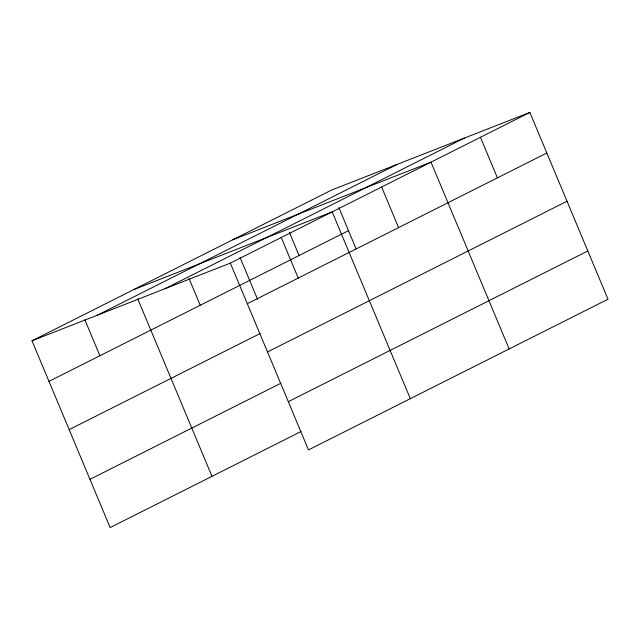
<?xml version="1.0" encoding="UTF-8"?>
<svg xmlns="http://www.w3.org/2000/svg" width="640" height="640" viewBox="0 0 640 640"><rect width="100%" height="100%" fill="white"/><g stroke="black" fill="none" stroke-linecap="round" stroke-linejoin="round"><path stroke-width="0.96" d="M301.112 431.496L110.136 527.576L32 340.784L331.52 190.088L529.864 112.424L608 299.216L308.48 449.912L230.336 263.12L529.864 112.424M97.448 315.152L396.976 164.456M164.888 288.752L464.408 138.048M48.976 381.36L348.496 230.664M247.312 303.696L546.84 153M69.16 429.616L260.128 333.528M267.496 351.952L567.024 201.248M89.952 479.328L280.928 383.24M288.296 401.664L587.816 250.968M232.68 239.816L431.016 162.152L509.16 348.944M133.84 289.544L332.176 211.888L410.312 398.68M32 340.784L230.336 263.12M480.44 137.288L497.416 177.864M381.6 187.016L398.576 227.592M338.856 207.608L356.112 248.872M289.432 232.472L299.072 255.528M281.256 237.504L298.232 278.08M240.008 257.336L257.648 299.512M189.048 278.512L200.232 305.256M137.696 298.768L211.976 476.336M84.848 319.776L99.896 355.744"/></g></svg>
